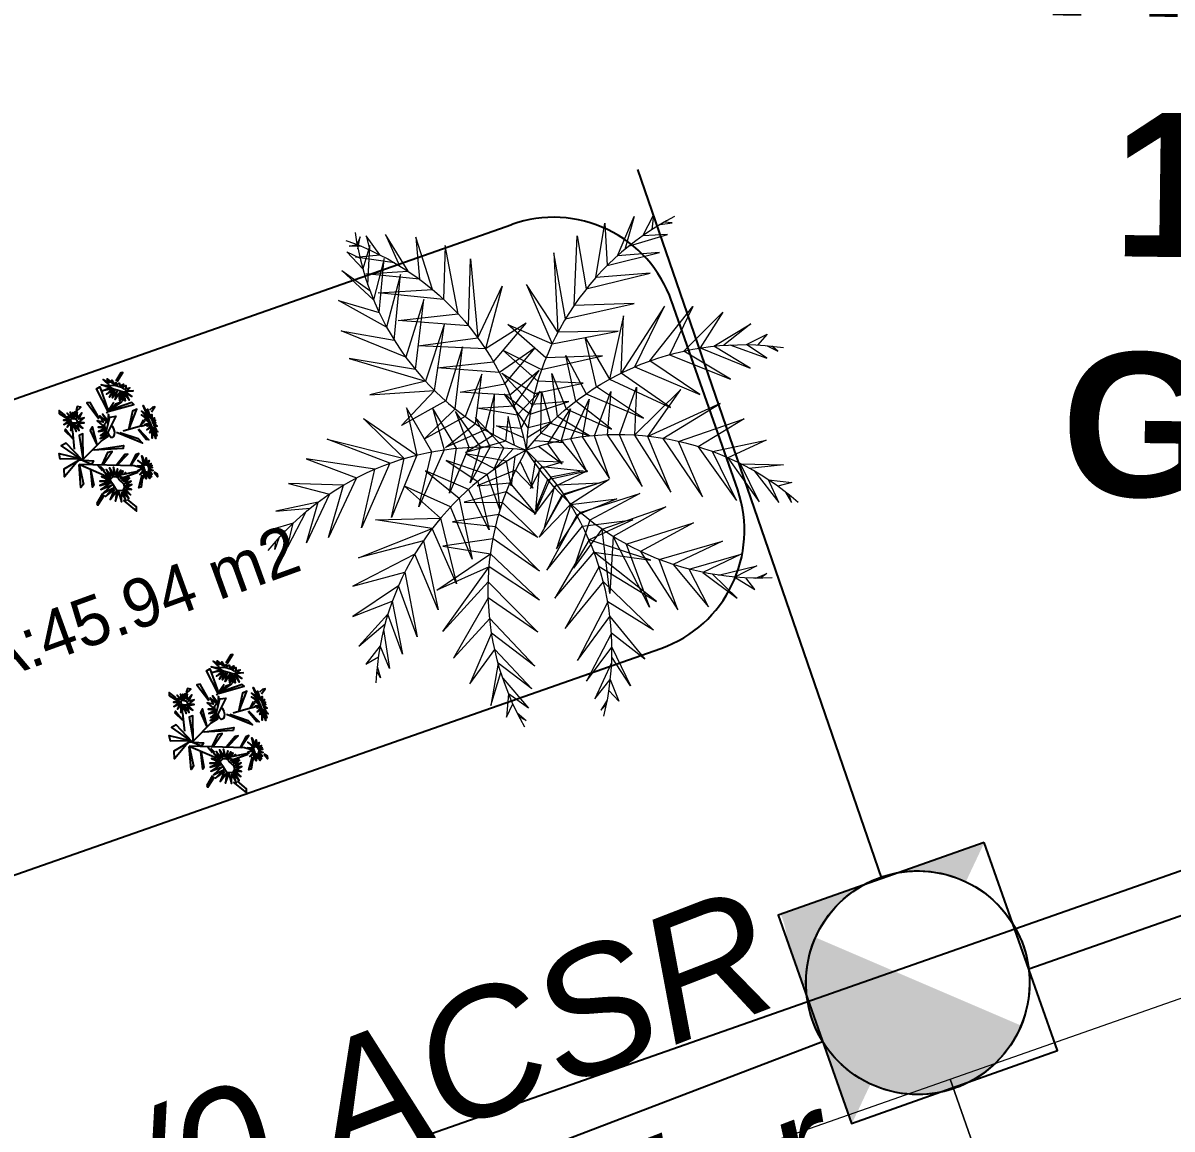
# Model space of a CAD drawing. Extents: x 604418 to 606014, y 1310869 to 1312555.
# Drawn here: x 605718.47 to 605727.66, y 1311089.53 to 1311098.38 of the extents above; entities that cross this region are included whole.
import ezdxf

# ---------------------------------------------------------------- set-up
doc = ezdxf.new("R2010")
doc.units = 0
doc.header["$MEASUREMENT"] = 0
for name, pattern in [('ACAD_ISO02W100', [15, 12, -3]), ('ACAD_ISO04W100', [30, 24, -3, 0, -3]), ('ACAD_ISO06W100', [36, 24, -3, 0, -3, 0, -3, 0, -3]), ('ACAD_ISO14W100', [24, 12, -3, 0, -3, 0, -3, 0, -3]), ('HIDDEN', [0.375, 0.25, -0.125])]:
    doc.linetypes.add(name, pattern=pattern)
doc.layers.get('0').update_dxf_attribs({"color": 10})
for name, color, linetype, lineweight in [('1-Cartografia', 7, 'Continuous', 13), ('LMT a INSTALAR', 6, 'ACAD_ISO06W100', 9), ('RED MT EXISTENTE', 7, 'ACAD_ISO04W100', 25)]:
    doc.layers.add(name, color=color, linetype=linetype, lineweight=lineweight)
for name, color, linetype in [('APOYO EXISTENTE CONCRETO', 7, 'Continuous'), ('DETALLES', 7, 'Continuous'), ('FLORES', 7, 'Continuous'), ('HPC A INSTALAR', 1, 'Continuous'), ('MT A INSTALAR', 3, 'Continuous'), ('MUEBLES', 2, 'Continuous'), ('PALME-1', 82, 'Continuous')]:
    doc.layers.add(name, color=color, linetype=linetype)

# ---------------------------------------------------------------- blocks, each defined once
blk = doc.blocks.new('A$C48C97B70')
at = {"layer": 'PALME-1', "lineweight": 5}
for p, q in [((2.072342711151578, 6.539757133461535), (2.170993821462616, 6.532959528965876)), ((2.215910241822712, 6.496664697071537), (2.072342711151578, 6.539757133461535)), ((2.315381746622734, 6.599569622194394), (2.308759636594914, 6.417534291977063)), ((2.409648848813958, 6.324762820033357), (2.315381746622734, 6.599569622194394)), ((2.552023350144736, 6.547294185031205), (2.605243965052068, 6.121538928011432)), ((2.686585457413457, 6.0263228318654), (2.552023350144736, 6.547294185031205)), ((2.109145975671709, 6.384245945140719), (2.409648848813958, 6.324762820033357)), ((2.556235553929582, 6.175663349684328), (2.109145975671709, 6.384245945140719)), ((2.902934323064983, 6.406875107437372), (2.79309800628107, 5.890090512111783)), ((2.91185081389267, 5.719506327062845), (2.902934323064983, 6.406875107437372)), ((3.221362474723719, 6.19808159628883), (3.009236497804523, 5.560948513448238)), ((3.129033586243168, 5.334387176670134), (3.221362474723719, 6.19808159628883)), ((2.17080201394856, 6.14843697915785), (2.686585457413457, 6.0263228318654)), ((2.79309800628107, 5.890090512111783), (2.17080201394856, 6.14843697915785)), ((3.210483656963333, 5.151997671928257), (3.476696790079586, 5.948182277148589)), ((3.476696790079586, 5.948182277148589), (3.277439789846539, 4.975987701676786)), ((2.250659788493067, 5.877088903915137), (2.91185081389267, 5.719506327062845)), ((3.009236497804523, 5.560948513448238), (2.250659788493067, 5.877088903915137)), ((2.388137213652954, 5.472214528825134), (3.129033586243168, 5.334387176670134)), ((3.210483656963333, 5.151997671928257), (2.388137213652954, 5.472214528825134)), ((3.277439789846539, 4.975987701676786), (3.756338857463561, 5.506348918424919)), ((3.756338857463561, 5.506348918424919), (3.328270285041071, 4.818382484139875)), ((2.534703512326814, 5.10012524551712), (3.277439789846539, 4.975987701676786)), ((3.328270285041071, 4.818382484139875), (2.534703512326814, 5.10012524551712)), ((3.909237030078657, 4.976652111392468), (3.328270285041071, 4.818382484139875)), ((3.377104022074491, 4.634997698944062), (3.909237030078657, 4.976652111392468)), ((2.683092593215406, 4.767370728543028), (3.377104022074491, 4.634997698944062)), ((3.409331238712184, 4.483896916965023), (2.683092593215406, 4.767370728543028)), ((3.925437976256944, 4.650008630240336), (3.409331238712184, 4.483896916965023)), ((3.434897479135543, 4.330342781729996), (3.925437976256944, 4.650008630240336)), ((5.099083250737749, 4.709153651027009), (4.7000261915382, 4.003962910035625)), ((4.862730723922141, 4.034791121492162), (5.099083250737749, 4.709153651027009)), ((5.620870345737785, 4.675173788331449), (4.862730723922141, 4.034791121492162)), ((5.049313929746859, 4.060273291775957), (5.620870345737785, 4.675173788331449)), ((4.515644523431547, 3.959039486479014), (4.560836301650852, 4.589793780585751)), ((4.560836301650852, 4.589793780585751), (4.7000261915382, 4.003962910035625)), ((5.248437111848034, 4.076084800297394), (5.962511981604621, 4.570644963532686)), ((5.962511981604621, 4.570644963532686), (5.504699753597379, 4.07937725703232)), ((1.109125668299384, 4.314602350816131), (1.959349472192116, 3.802757524186745)), ((1.771087397122756, 3.798282656818628), (1.109125668299384, 4.314602350816131)), ((1.618893041624688, 4.43102240213193), (2.124885034398176, 3.798161737388)), ((1.959349472192116, 3.802757524186745), (1.618893041624688, 4.43102240213193)), ((2.169265136006288, 4.398663227912039), (2.124885034398176, 3.798161737388)), ((2.314061223645695, 3.783092461759225), (2.169265136006288, 4.398663227912039)), ((2.482636831817217, 4.305086443666369), (2.467264722916298, 3.763124301563948)), ((2.620561620569788, 3.736058336682618), (2.482636831817217, 4.305086443666369)), ((2.871413715649396, 4.391883058706298), (3.434897479135543, 4.330342781729996)), ((3.453508515260182, 4.175500756362453), (2.871413715649396, 4.391883058706298)), ((3.893151809461415, 4.363695227541029), (3.453508515260182, 4.175500756362453)), ((3.464408285100944, 4.032410856336355), (3.893151809461415, 4.363695227541029)), ((4.220504558179528, 3.86392322415486), (4.266304270480759, 4.447634300217032)), ((4.266304270480759, 4.447634300217032), (4.36755700269714, 3.914992629084736)), ((5.690529267420061, 4.069788537686691), (6.298271546256728, 4.391043368726969)), ((6.298271546256728, 4.391043368726969), (5.897146972594783, 4.047198329819366)), ((2.741825681529008, 4.179233747301623), (2.772755018319003, 3.702005540952086)), ((2.911298305843957, 3.66459856252186), (2.741825681529008, 4.179233747301623)), ((3.944807559717447, 3.747194973519072), (4.030393492197618, 4.282214030390605)), ((4.030393492197618, 4.282214030390605), (4.075651273597032, 3.806130931247026)), ((0.7884219525149092, 4.157139943214133), (1.318447572761215, 3.744818661361933)), ((1.571980429929681, 3.782268248032779), (0.7884219525149092, 4.157139943214133)), ((2.956376706599258, 4.033704668981954), (3.027247471502051, 3.628440989181399)), ((3.189562233164907, 3.570096318144351), (2.956376706599258, 4.033704668981954)), ((3.012199615594, 4.137813482200727), (3.464408285100944, 4.032410856336355)), ((3.468956709606573, 3.911039973609149), (3.012199615594, 4.137813482200727)), ((3.468037246959284, 3.738560013240203), (3.827438695821911, 4.112911172676831)), ((3.827438695821911, 4.112911172676831), (3.468956709606573, 3.911039973609149)), ((3.685084666009061, 3.609697680687532), (3.841679007280618, 4.104456616099924)), ((3.841679007280618, 4.104456616099924), (3.836072750855237, 3.693081015022472)), ((5.327307574334554, 3.442139740334824), (4.862730723922141, 4.034791121492162)), ((5.049313929746859, 4.060273291775957), (5.724152020178735, 3.491602858528495)), ((5.724152020178735, 3.491602858528495), (5.248437111848034, 4.076084800297394)), ((5.504699753597379, 4.07937725703232), (6.14542867639102, 3.564741639653221)), ((6.14542867639102, 3.564741639653221), (5.690529267420061, 4.069788537686691)), ((5.897146972594783, 4.047198329819366), (6.421890453668311, 3.624540694523603)), ((6.067745437845588, 4.018908204976469), (6.589553371304646, 4.150188793195412)), ((6.421890453668311, 3.624540694523603), (6.067745437845588, 4.018908204976469)), ((6.589553371304646, 4.150188793195412), (6.190282995230518, 3.993080107029527)), ((0.485448888852261, 3.926491856342182), (0.9360923547064885, 3.65071875997819)), ((1.136499665444717, 3.705837757093832), (0.485448888852261, 3.926491856342182)), ((4.36755700269714, 3.914992629084736), (4.964124301914126, 3.413108746986836)), ((4.964124301914126, 3.413108746986836), (4.515644523431547, 3.959039486479014)), ((4.7000261915382, 4.003962910035625), (5.327307574334554, 3.442139740334824)), ((6.261264526168816, 3.97596579301171), (6.658436554134823, 3.683305291924626)), ((6.462345477775671, 3.91865292401053), (6.748742411262356, 3.9674572434742)), ((6.658436554134823, 3.683305291924626), (6.462345477775671, 3.91865292401053)), ((6.748742411262356, 3.9674572434742), (6.592095402884297, 3.8744925793726)), ((1.318447572761215, 3.744818661361933), (0.7675869886297733, 3.134953112574294)), ((1.771087397122756, 3.798282656818628), (1.195132528082468, 3.129650846822187)), ((1.195132528082468, 3.129650846822187), (1.571980429929681, 3.782268248032779)), ((1.594795744982548, 3.143843350932002), (1.959349472192116, 3.802757524186745)), ((2.124885034398176, 3.798161737388), (1.594795744982548, 3.143843350932002)), ((1.957979965256527, 3.172862487379462), (2.314061223645695, 3.783092461759225)), ((2.467264722916298, 3.763124301563948), (1.957979965256527, 3.172862487379462)), ((2.374761829501949, 3.225290659116581), (2.620561620569788, 3.736058336682618)), ((3.181041071307845, 3.857268982101232), (3.468037246959284, 3.738560013240203)), ((3.462164395605214, 3.616779003990814), (3.181041071307845, 3.857268982101232)), ((4.253843837417662, 3.400641982909292), (3.944807559717447, 3.747194973519072)), ((4.075651273597032, 3.806130931247026), (4.544305811985396, 3.398677153047174)), ((4.544305811985396, 3.398677153047174), (4.220504558179528, 3.86392322415486)), ((6.706020068493672, 3.830860005225986), (6.81258699845057, 3.725446137133986)), ((6.81258699845057, 3.725446137133986), (6.759389090584591, 3.808802190702409)), ((0.2361173620447516, 3.642432324122638), (0.655272247036919, 3.550730878021568)), ((0.7721523740328848, 3.5956928555388), (0.2361173620447516, 3.642432324122638)), ((0.9360923547064885, 3.65071875997819), (0.4851368642412126, 3.150084818713367)), ((0.4851368642412126, 3.150084818713367), (0.7721523740328848, 3.5956928555388)), ((0.7675869886297733, 3.134953112574294), (1.136499665444717, 3.705837757093832)), ((2.772755018319003, 3.702005540952086), (2.374761829501949, 3.225290659116581)), ((2.661224959301762, 3.273362423060462), (2.911298305843957, 3.66459856252186)), ((3.027247471502051, 3.628440989181399), (2.661224959301762, 3.273362423060462)), ((3.926706466940232, 3.414563037222251), (3.685084666009061, 3.609697680687532)), ((3.836072750855237, 3.693081015022472), (4.253843837417662, 3.400641982909292)), ((0.5879098090808839, 3.522560335695744), (0.2422600681893528, 3.170534702949226)), ((2.981999052804895, 3.33906352892518), (3.189562233164907, 3.570096318144351)), ((3.302425265079364, 3.523976467782632), (2.981999052804895, 3.33906352892518)), ((3.580979051650502, 3.546238041482866), (3.926706466940232, 3.414563037222251)), ((0.1718455277150497, 3.308659199858084), (0.08337332028895617, 3.187658116221428)), ((0.1079707489116117, 3.43673736625351), (0.2773943352513015, 3.369831745279953)), ((0.3984837138559669, 3.434038767358288), (0.1079707489116117, 3.43673736625351)), ((0.2422600681893528, 3.170534702949226), (0.3984837138559669, 3.434038767358288)), ((3.332632150151767, 3.34651159401983), (3.38708580750972, 2.98058735113591)), ((3.494100376148708, 3.304271258879453), (3.844624524586834, 3.185955692315474)), ((0.08337332028895617, 3.187658116221428), (0.1226571858860552, 3.278405164601281)), ((3.248319437960163, 3.258440762292594), (2.731487293960527, 3.21161420433782)), ((2.731487293960527, 3.21161420433782), (3.134490717668086, 3.128852164372802)), ((3.38708580750972, 2.98058735113591), (3.248319437960163, 3.258440762292594)), ((3.534062391845509, 3.189083838136867), (3.340175927500241, 2.707714716438204)), ((3.844624524586834, 3.185955692315474), (3.534062391845509, 3.189083838136867)), ((2.517388925771229, 3.06542000407353), (2.972683737869374, 2.91909837257117)), ((3.058313231333159, 3.034255284117535), (2.517388925771229, 3.06542000407353)), ((3.330513679073192, 2.658078050706536), (3.058313231333159, 3.034255284117535)), ((3.134490717668086, 3.128852164372802), (3.330513679073192, 2.658078050706536)), ((3.340175927500241, 2.707714716438204), (3.59752581466455, 3.028701244154945)), ((3.59752581466455, 3.028701244154945), (4.105901260743849, 2.988605438731611)), ((2.305217212880962, 2.870481743244454), (2.803743595723063, 2.657336931442842)), ((2.885166313848458, 2.790012650424615), (2.305217212880962, 2.870481743244454)), ((2.972683737869374, 2.91909837257117), (3.270130277378485, 2.373955077026039)), ((3.647004531347193, 2.917780390474945), (3.372718029655516, 2.450514665339142)), ((4.105901260743849, 2.988605438731611), (3.647004531347193, 2.917780390474945)), ((3.270130277378485, 2.373955077026039), (2.885166313848458, 2.790012650424615)), ((3.372718029655516, 2.450514665339142), (3.710475369938649, 2.789075389970094)), ((3.710475369938649, 2.789075389970094), (4.331273649935611, 2.805358869954944)), ((4.331273649935611, 2.805358869954944), (3.785483577288687, 2.652341371169314)), ((2.103190960828215, 2.613297319738194), (2.645531261456199, 2.351689536590129)), ((2.728957957704552, 2.52214392949827), (2.103190960828215, 2.613297319738194)), ((2.803743595723063, 2.657336931442842), (3.165985810337588, 1.967003280296922)), ((3.785483577288687, 2.652341371169314), (3.449524783995003, 2.172812515171245)), ((3.165985810337588, 1.967003280296922), (2.728957957704552, 2.52214392949827)), ((3.449524783995003, 2.172812515171245), (3.866465097409673, 2.519395898329094)), ((3.866465097409673, 2.519395898329094), (4.646028709830716, 2.527177116833627)), ((4.646028709830716, 2.527177116833627), (3.952712326892652, 2.391210660105571)), ((1.871158147696406, 2.113180001964793), (2.645531261456199, 2.351689536590129)), ((2.645531261456199, 2.351689536590129), (3.059729687054642, 1.618500017561018)), ((3.952712326892652, 2.391210660105571), (3.58636029146146, 1.875769624253735)), ((1.792426663800143, 1.596248906804249), (2.580521340714768, 2.199384402483702)), ((2.580521340714768, 2.199384402483702), (1.871158147696406, 2.113180001964793)), ((3.059729687054642, 1.618500017561018), (2.580521340714768, 2.199384402483702)), ((3.58636029146146, 1.875769624253735), (4.066406800411642, 2.239262379473075)), ((3.925750808091834, 1.441292198840529), (4.066406800411642, 2.239262379473075)), ((4.066406800411642, 2.239262379473075), (4.907796958577819, 2.273755981819704)), ((4.907796958577819, 2.273755981819704), (4.17234099295456, 2.111978875938803)), ((2.515611188136972, 2.022609669947997), (1.792426663800143, 1.596248906804249)), ((2.515611188136972, 2.022609669947997), (2.926296855206601, 1.241501617012545)), ((4.17234099295456, 2.111978875938803), (3.925750808091834, 1.441292198840529)), ((4.349980074330233, 1.135602922644466), (4.17234099295456, 2.111978875938803)), ((4.3001007566927, 1.973631209228188), (5.182541553280316, 1.983157423557714)), ((4.3001007566927, 1.973631209228188), (4.349980074330233, 1.135602922644466)), ((5.182541553280316, 1.983157423557714), (4.443687955150381, 1.834768826840445)), ((2.457456857548095, 1.831512524746358), (1.821242342237383, 1.240138054126874)), ((2.926296855206601, 1.241501617012545), (2.457456857548095, 1.831512524746358)), ((4.443687955150381, 1.834768826840445), (4.680083942599595, 0.9989401279017329)), ((1.821242342237383, 1.240138054126874), (2.399274100433104, 1.581920561147854)), ((2.399274100433104, 1.581920561147854), (2.764498831005767, 0.8457179625984281)), ((4.680083942599595, 0.9989401279017329), (4.639327736455016, 1.669219866394997)), ((4.639327736455016, 1.669219866394997), (5.461078145774081, 1.658749242546037)), ((5.461078145774081, 1.658749242546037), (4.788814511382952, 1.558412575628608)), ((4.788814511382952, 1.558412575628608), (5.053402894292958, 0.9239456083159894)), ((5.053402894292958, 0.9239456083159894), (4.962611843948252, 1.44441397394985)), ((4.962611843948252, 1.44441397394985), (5.636359921656549, 1.436750726075843)), ((5.636359921656549, 1.436750726075843), (5.112242182018235, 1.357725282199681)), ((2.368780232500285, 1.398359464714304), (1.924645158462226, 0.8736696706619114)), ((2.764498831005767, 0.8457179625984281), (2.368780232500285, 1.398359464714304)), ((5.112242182018235, 1.357725282199681), (5.431365475989878, 0.9245065893046558)), ((5.431365475989878, 0.9245065893046558), (5.223222281550989, 1.29970837989822)), ((1.924645158462226, 0.8736696706619114), (2.346526292036287, 1.191705271136016)), ((2.346526292036287, 1.191705271136016), (2.646792052546516, 0.5885173473507166)), ((5.28887854795903, 1.267762609757483), (5.781500488519669, 1.24094073777087)), ((5.781500488519669, 1.24094073777087), (5.480490738409571, 1.18407818954438)), ((5.480490738409571, 1.18407818954438), (5.670432295068167, 0.9642435463611037)), ((2.337565534398891, 1.019009375944734), (2.097415535245091, 0.5375053882598877)), ((2.646792052546516, 0.5885173473507166), (2.337565534398891, 1.019009375944734)), ((5.670432295068167, 0.9642435463611037), (5.60869708226528, 1.135618800064549)), ((5.724356828373857, 1.09681861451827), (5.873638325021602, 1.110369574278593)), ((5.873638325021602, 1.110369574278593), (5.779567710822448, 1.079890589462593)), ((2.097415535245091, 0.5375053882598877), (2.336508853361011, 0.8937838720157743)), ((2.337999686365947, 0.8207834959030151), (2.538657347671688, 0.3700814959593117)), ((2.350847847177647, 0.6120893694460392), (2.241748867090791, 0.3428265270777047)), ((2.538657347671688, 0.3700814959593117), (2.350847847177647, 0.6120893694460392)), ((2.241748867090791, 0.3428265270777047), (2.366149720503017, 0.4758871961385012)), ((2.384330539614893, 0.3552551558241248), (2.464432897162624, 0.2285578553564847)), ((2.464432897162624, 0.2285578553564847), (2.39442759915255, 0.2983970080967993))]:
    blk.add_line(p, q, dxfattribs=at)
for points in [[(2.170005674357526, 6.47765037836507), (2.241052294964902, 6.609638906549662), (2.17610205791425, 6.535075405379757)], [(2.154564774478786, 6.219103512354195), (2.02690392837394, 6.480078173102811), (2.160304883727804, 6.356042295461521)], [(2.156341567868367, 6.010021812748164), (2.324991472880356, 6.4736520529259), (2.154564774478786, 6.219103512354195)], [(2.16976996010635, 5.812250819057226), (1.896537362015806, 6.275782974204049), (2.159959133598022, 5.937095887260512)], [(2.190785011625849, 5.6406042764429), (2.448136188904755, 6.263312531169504), (2.16976996010635, 5.812250819057226)], [(2.227435329928994, 5.436012126971036), (1.747697115293704, 5.928360163699836), (2.190785011625849, 5.6406042764429)], [(2.27069055789616, 5.255032744025812), (2.583540279185399, 6.014972493285313), (2.227435329928994, 5.436012126971036)], [(4.906676866929047, 5.267496261978522), (5.211013276129961, 5.883884690934792), (5.087361252051778, 5.370230613742024)], [(4.544700947008096, 5.013609378831461), (4.833686141879298, 5.832743209321052), (4.750456606037915, 5.166403324808925)], [(5.242193514248356, 5.447244495619088), (5.588177711004391, 5.859328282764181), (5.35663316375576, 5.498098306823522)], [(5.620723859756254, 5.597161437151954), (5.824239349691197, 5.804493322502822), (5.751748201088049, 5.637383337365463)], [(2.417559240013361, 4.823557599913329), (2.77261847560294, 5.631471857661381), (2.346184281865135, 5.010120352962986)], [(4.392587163136341, 4.884143389295787), (4.495571633568034, 5.717314173467457), (4.256301564048044, 4.754186208359897)], [(5.424185181967914, 5.525811162078753), (5.917516169720329, 5.521302725654095), (5.620723859756254, 5.597161437151954)], [(5.86963800038211, 5.668762093177065), (6.017757985042408, 5.645760704297572), (5.925812243833207, 5.682150669861585)], [(2.346184281865135, 5.010120352962986), (1.670173717662692, 5.555558150867), (2.27069055789616, 5.255032744025812)], [(4.256301564048044, 4.754186208359897), (4.052790259360336, 5.43917561462149), (4.142499957582913, 4.633885177783668)], [(5.087361252051778, 5.370230613742024), (5.760236592148431, 5.335102644283324), (5.242193514248356, 5.447244495619088)], [(2.417559240013361, 4.823557599913329), (1.666330594918691, 5.198304021731019), (2.494671947904862, 4.651754620950669)], [(2.570173078100197, 4.504368314985186), (2.932087307330221, 5.264726978261024), (2.494671947904862, 4.651754620950669)], [(4.750456606037915, 5.166403324808925), (5.571213925839402, 5.12468051398173), (4.906676866929047, 5.267496261978522)], [(4.019387778360397, 4.489461824530736), (3.686499810777605, 5.027122383005917), (4.142499957582913, 4.633885177783668)], [(2.749371340847574, 4.210532552096993), (3.062453357386403, 4.924507077550516), (2.665315036778338, 4.340165023226291)], [(4.392587163136341, 4.884143389295787), (5.272642843658105, 4.818610895890743), (4.544700947008096, 5.013609378831461)], [(3.835917418007739, 4.23947516665794), (3.53108133841306, 4.739366353023797), (3.925176166580059, 4.367010969901457)], [(4.142499957582913, 4.633885177783668), (4.980002656928264, 4.546041940804571), (4.256301564048044, 4.754186208359897)], [(2.494671947904862, 4.651754620950669), (1.781017156899907, 4.688143855426461), (2.570173078100197, 4.504368314985186)], [(2.665315036778338, 4.340165023226291), (2.047454026411287, 4.20547631662339), (2.570173078100197, 4.504368314985186)], [(2.936202305485494, 3.961225484032184), (3.194800092256628, 4.525834057247266), (2.839872449287213, 4.08387531992048)], [(3.680865227244794, 3.983363593928516), (3.436798440176062, 4.467100864741951), (3.752379397163168, 4.107779220212251)], [(3.925176166580059, 4.367010969901457), (4.702673003892414, 4.309751543914899), (4.019387778360397, 4.489461824530736)], [(2.839872449287213, 4.08387531992048), (2.266970048076473, 3.963048696983606), (2.749371340847574, 4.210532552096993)], [(3.112280795350671, 3.763299948070198), (3.274903748184443, 4.246629072353244), (3.029674842953682, 3.85233834409155)], [(3.550926095223986, 3.719778106082231), (3.387992553412914, 4.212485782103613), (3.624444051180035, 3.875807887408882)], [(3.752379397163168, 4.107779220212251), (4.37089140561875, 4.052114577265456), (3.835917418007739, 4.23947516665794)], [(3.029674842953682, 3.85233834409155), (2.492253964184783, 3.783424315974116), (2.936202305485494, 3.961225484032184)], [(3.325157613842748, 3.560028912266716), (3.353889728430659, 3.928865215508267), (3.234892703243531, 3.641988356830552)], [(3.624444051180035, 3.875807887408882), (4.134339513606392, 3.883546425960958), (3.680865227244794, 3.983363593928516)], [(3.234892703243531, 3.641988356830552), (2.716051258263178, 3.652559398440644), (3.112280795350671, 3.763299948070198)], [(3.729752234066837, 3.45785673125647), (4.128319124458358, 3.790200868388638), (3.901874270406552, 3.446712814969942)], [(4.022629983141087, 3.433688336517662), (4.383084442815743, 3.838216366013512), (4.164607411599718, 3.412809299072251)], [(4.317768965265714, 3.383416073629633), (4.670954665984027, 3.85040225693956), (4.46915942186024, 3.347174729220569)], [(4.617636742070317, 3.304460272425786), (4.995665648719296, 3.811399539699778), (4.797157781897113, 3.242922397796065)], [(2.891659343149513, 3.310966674471274), (2.452825346612372, 3.628763884538785), (2.757464850437827, 3.260120212566108)], [(3.172536430647597, 3.397393225692213), (2.711960111628287, 3.636511703487486), (3.006810810766183, 3.349589448189363)], [(3.503731538774446, 3.60736023215577), (3.861060279305093, 3.703182586701587), (3.550926095223986, 3.719778106082231)], [(4.95082273078151, 3.181195360608399), (5.513373970985413, 3.621835168683901), (4.797157781897113, 3.242922397796065)], [(2.338219963363372, 3.057120678247884), (1.860253911931068, 3.471175903920084), (2.176076778094284, 2.958508807700127)], [(2.614172788336873, 3.198558794800192), (2.16904144117143, 3.578919567866251), (2.474079485167749, 3.130688536679372)], [(3.607858661212958, 3.460514123085886), (3.828101624385454, 3.163262059213594), (3.729752234066837, 3.45785673125647)], [(3.901874270406552, 3.446712814969942), (4.096152673359029, 2.975216081598774), (4.022629983141087, 3.433688336517662)], [(3.006810810766183, 3.349589448189363), (2.91818766517099, 2.84739505732432), (2.891659343149513, 3.310966674471274)], [(3.291022957651876, 3.426134270383045), (3.13966504635755, 3.088559782132506), (3.172536430647597, 3.397393225692213)], [(3.523551811114885, 3.316470418125391), (3.359355548280291, 2.984950676327571), (3.576744205201976, 3.206763199530542)], [(4.164607411599718, 3.412809299072251), (4.33975546748843, 2.817008313024417), (4.317768965265714, 3.383416073629633)], [(4.46915942186024, 3.347174729220569), (4.701155101531185, 2.602891196729615), (4.617636742070317, 3.304460272425786)], [(5.12171975185629, 3.102095157606527), (5.934571020072326, 3.311981251928955), (4.95082273078151, 3.181195360608399)], [(2.039228462497704, 2.865258167032152), (1.395255670533516, 3.174978010123596), (2.176076778094284, 2.958508807700127)], [(2.757464850437827, 3.260120212566108), (2.714189377729781, 2.640618080738932), (2.614172788336873, 3.198558794800192)], [(3.576744205201976, 3.206763199530542), (4.054222009028308, 3.0034822630696), (3.645276408176869, 3.048480163095519)], [(4.797157781897113, 3.242922397796065), (5.022718547144905, 2.431596601847559), (4.95082273078151, 3.181195360608399)], [(2.474079485167749, 3.130688536679372), (2.407128198770806, 2.353966257767752), (2.338219963363372, 3.057120678247884)], [(3.645276408176869, 3.048480163095519), (3.314152698847465, 2.660652421880513), (3.688722559949383, 2.935060539282858)], [(5.12171975185629, 3.102095157606527), (5.383647932903841, 2.259369736304507), (5.297967160586268, 3.008090391987935)], [(5.297967160586268, 3.008090391987935), (6.16600365715567, 3.039797091390938), (5.515596752869897, 2.872743644053116)], [(2.176076778094284, 2.958508807700127), (2.129790831706487, 2.117684915196151), (2.039228462497704, 2.865258167032152)], [(3.688722559949383, 2.935060539282858), (4.213079168112017, 2.798603621777147), (3.734850078239106, 2.799171700142324)], [(5.515596752869897, 2.872743644053116), (5.777917718980461, 2.093916910467669), (5.666956469649449, 2.764508768683299)], [(1.889275597059168, 2.751342532224953), (1.050323868636042, 2.78199142543599), (2.039228462497704, 2.865258167032152)], [(1.889275597059168, 2.751342532224953), (1.81420372670982, 1.872049222700298), (1.737293819780461, 2.621721604838967)], [(3.734850078239106, 2.799171700142324), (3.284365245490335, 2.371715185698122), (3.778496818151325, 2.649447336327285)], [(5.666956469649449, 2.764508768683299), (6.352019103593193, 2.707547979895025), (5.828818963374943, 2.634118099231273)], [(1.737293819780461, 2.621721604838967), (0.8826597919687629, 2.46650126716122), (1.553760649636388, 2.442844671662897)], [(3.778496818151325, 2.649447336327285), (4.355133664794266, 2.54792797146365), (3.815240881405771, 2.498178108828142)], [(5.828818963374943, 2.634118099231273), (6.043017279356718, 1.995279872557148), (5.957269614445977, 2.518339873291552)], [(1.553760649636388, 2.442844671662897), (1.464599218335934, 1.625878570368513), (1.429139588726684, 2.304663113784045)], [(3.815240881405771, 2.498178108828142), (3.258504012366757, 1.952445544535294), (3.844895531772636, 2.34655145695433)], [(5.957269614445977, 2.518339873291552), (6.467556042363867, 2.347676831297576), (6.046564603922889, 2.430539256427437)], [(1.429139588726684, 2.304663113784045), (0.772239432670176, 2.102085896534845), (1.299012497416697, 2.14258864405565)], [(3.844895531772636, 2.34655145695433), (4.468417391995899, 2.241129613714293), (3.871945058228448, 2.158713663928211)], [(6.097129486734048, 2.377866017399356), (6.27393753407523, 1.91728518391028), (6.235613497206941, 2.221211963798851)], [(3.871945058228448, 2.158713663928211), (3.252601711661555, 1.588151637697592), (3.887041300884448, 1.993803849676624)], [(3.887041300884448, 1.993803849676624), (4.535653990111314, 1.693922344129533), (3.871945058228448, 2.158713663928211)], [(6.235613497206941, 2.221211963798851), (6.503155707614496, 2.107959010638297), (6.321102918940596, 2.114082425134256)], [(1.299012497416697, 2.14258864405565), (1.226826903643087, 1.4726748901885), (1.198385304887779, 2.001953173428774)], [(6.39354687242303, 2.015926910797134), (6.426494472543709, 1.869697470217943), (6.426611954928376, 1.968582429690287)], [(1.198385304887779, 2.001953173428774), (0.7365819825790823, 1.725808639312163), (1.13000139023643, 1.897042812313884)], [(3.894528078730218, 1.805637481156737), (4.451833559432998, 1.177791992900893), (3.887041300884448, 1.993803849676624)], [(1.091911516035907, 1.834749642992392), (1.018010706524365, 1.346964383963495), (0.9902521298499778, 1.652037620078772)], [(3.894528078730218, 1.805637481156737), (3.26381215674337, 1.188393660355359), (3.891187129309401, 1.605915467021987)], [(0.9902521298499778, 1.652037620078772), (0.7532290507806465, 1.484034271677956), (0.9297311570262536, 1.529064489062876)], [(3.891187129309401, 1.605915467021987), (4.315050064469688, 0.847738120239228), (3.869909705827013, 1.350516458507627)], [(0.8800271427026019, 1.417654696386307), (0.8792118047131225, 1.267761636758223), (0.8578867753967643, 1.364319868851453)], [(3.869909705827013, 1.350516458507627), (3.296248267986812, 0.7620473224669695), (3.842559180222452, 1.166460759472102)], [(3.842559180222452, 1.166460759472102), (4.104102835524827, 0.5307326246984303), (3.800275092246011, 0.9629583028145134)], [(3.800275092246011, 0.9629583028145134), (3.329281992162578, 0.4811277338303626), (3.755768627277575, 0.7958555142395198)], [(3.755768627277575, 0.7958555142395198), (3.836446257424541, 0.2638693936169147), (3.718317991355434, 0.6763565882574767)], [(3.694481070735492, 0.6073415265418589), (3.365110683604144, 0.2400392841082066), (3.618164612678811, 0.4126774261239916)], [(3.618164612678811, 0.4126774261239916), (3.639302216819488, 0.1229218966327608), (3.561775000300258, 0.2877558881882578)], [(3.507427083794028, 0.1785362230148166), (3.392287149792537, 0.08256023982539773), (3.480357015854679, 0.1275263123679906)]]:
    blk.add_lwpolyline(points, dxfattribs=at)
for centre, start, end in [((5.588793920818716, 6.143739468883723), 171.0104521834421, 231.4464456841633), ((6.694100860622711, 2.33411510149017), 100.476191748202, 160.9121852559867), ((4.041404828545637, 0.07403990789316595), 99.94926296678528, 160.385256475702), ((0.4597341808257625, 1.76320576085709), 329.1163057678704, 29.55229927301689), ((3.593947651563212, 0.02548631397075951), 32.00061704183793, 92.43661055352145)]:
    blk.add_arc(centre, 3.435055977674358, start, end, dxfattribs=at)
at = {"layer": 'PALME-1', "lineweight": 5, "extrusion": (0, 0, -1)}
for centre, major_axis, ratio, start_param, end_param in [((0.03457255742978305, 3.843105676351115), (2.428951375544984, 2.428951375544984), 0.9999999999944229, -0.1568972076351143, 0.8979098656253504), ((5.771400176803581, 0.9274167057592422), (2.428951375662981, 2.428951375662981), 0.9999999999566004, 3.700108783691731, 4.754915857151383), ((6.758870571036823, 4.372393509605899), (-2.428951375770286, 2.428951375770285), 0.9999999999474494, 4.17336683088863, 5.228173904150966)]:
    blk.add_ellipse(centre, major_axis=major_axis, ratio=ratio, start_param=start_param, end_param=end_param, dxfattribs=at)
at = {"layer": 'PALME-1', "lineweight": 5, "extrusion": (0, 0, -0.9999999999999998)}
blk.add_ellipse((5.420667597092688, 0.6453492771834135), major_axis=(-2.428951375443933, 2.428951375443933), ratio=0.9999999999891818, start_param=0.1736473969369881, end_param=1.228454470390285, dxfattribs=at)
at = {"layer": 'PALME-1', "lineweight": 5, "extrusion": (0, 0, -0.9999999999999999)}
blk.add_ellipse((1.946813749149442, 0.3677244198042899), major_axis=(-2.428951375577941, 2.42895137557794), ratio=0.9999999999802652, start_param=0.182844039079733, end_param=1.237651112525595, dxfattribs=at)
blk = doc.blocks.new('FLORES-1')
at = {"color": 86, "linetype": 'Continuous'}
for p, q in [((0.0501686510939976, 0.3847807256424289), (0.04508065109411064, 0.4218007256421856)), ((0.05409465109386247, 0.3853227256421974), (0.06776265109391488, 0.4185497256420945)), ((0.05002365109402263, 0.3824327256424453), (0.06063865109371136, 0.2805837256427708)), ((-0.1879943489059883, 0.2719157256423728), (-0.1829053489062176, 0.1807207256424022)), ((-0.158624348906244, 0.1554397256422249), (-0.1820333489061454, 0.2829307256424158)), ((0.2295916510940401, 0.2941277256422268), (0.188007651093983, 0.2312837256421858)), ((-0.1829053489062176, 0.1807207256424022), (-0.158624348906244, 0.1554397256422249)), ((0.05569465109391558, 0.1455067256419511), (-0.00231934890626917, 0.009526725641933353)), ((-0.1405943489060633, 0.0985547256422592), (-0.02747334890619868, -0.01322627435735058)), ((-0.07356434890590435, 0.08789972564221671), (-0.1048263489063288, 0.1009027256422428)), ((-0.06382334890605534, 0.07652372564274401), (-0.1013373489061564, 0.08988772564219971)), ((0.1682336510941127, 0.01693172564222323), (0.07008965109406518, -0.01232327435724301)), ((0.1682336510941127, 0.01693172564222323), (0.1962946510940924, 0.02902972564237416))]:
    blk.add_line(p, q, dxfattribs=at)
at = {"color": 1, "linetype": 'Continuous'}
for p, q in [((0.069362651093968, 0.1774977256426951), (0.068580651093896, 0.1992167256420885)), ((-0.1826053489060655, 0.182983725642714), (-0.1962813489060977, 0.1686207256424836)), ((0.05569465109391558, 0.1455067256419511), (0.06441865109371747, 0.1919177256422131))]:
    blk.add_line(p, q, dxfattribs=at)
for points in [[(0.08427265109384052, 0.4414877256421619), (0.1518746510939195, 0.4397527256423359), (0.08513265109394297, 0.4465597256420892), (0.1237166510938437, 0.4553697256423561), (0.07191265109366896, 0.4528327256420539), (0.0869596510939914, 0.467916725642624), (0.05976865109386154, 0.4564367256425044), (0.06439065109378816, 0.4744567256420282), (0.0511706510939689, 0.4555037256422452), (0.04998765109411352, 0.473656725642229), (0.04450765109385202, 0.4573717256425311), (0.03558765109409023, 0.4700527256426881), (0.03999365109410746, 0.4568377256427425), (0.02301265109389306, 0.4649797256424222), (0.03268465109402996, 0.4567037256419439), (0.01462965109402603, 0.4695187256419899), (0.01699465109385301, 0.4544357256426679), (-0.0006313489059834865, 0.458972725642468), (0.01119065109395478, 0.4506967256419898), (-0.01675434890631777, 0.462177725642448), (-0.001169348906216783, 0.4498967256421906), (-0.03534734890610025, 0.4478947256420156), (-0.004394348906146206, 0.4422877256419611), (-0.04727534890599827, 0.4368157256421341), (0.006030651093794859, 0.440418725642246), (-0.03717434890614868, 0.4185277256428321), (0.01613465109375056, 0.4394857256419868), (-0.004072348906277057, 0.4179947256424725), (0.02204565109394707, 0.4430887256420988), (0.01645665109407446, 0.408650725642417), (0.03268465109402996, 0.4422877256419611), (0.03569465109393377, 0.4178607256425835), (0.04160465109379174, 0.4418877256420615), (0.04988065109381523, 0.4102527256426924), (0.0483756510940907, 0.4410867256428332), (0.0758896510939735, 0.4170597256424458), (0.06471265109411206, 0.4386847256427586), (0.1069506510941096, 0.4117207256421693), (0.07395565109408153, 0.4401517256428065), (0.1266176510936816, 0.4197297256422985), (0.08889365109388336, 0.4420217256419505)], [(0.2705266510940305, 0.3469817256427064), (0.2429046510939656, 0.3072047256427481), (0.2804146510940768, 0.3341677256420894), (0.2579516510938333, 0.2969267256420949), (0.2887976510939438, 0.3242897256422452), (0.2682686510940471, 0.2818427256424343), (0.2942786510940891, 0.3158797256427874), (0.2898716510937334, 0.2731667256420565), (0.3048116510937575, 0.3150797256420788), (0.3169556510940197, 0.2580827256423959), (0.3149126510940619, 0.3042677256425463), (0.3502736510938007, 0.2646237256421387), (0.3266276510937018, 0.3073377256422987), (0.3740256510938593, 0.2869147256423616), (0.3443626510940589, 0.3130777256428132), (0.3690816510940635, 0.308671725642796), (0.3321096510937309, 0.3260247256420712), (0.3524226510937183, 0.3302967256421994), (0.3238336510937074, 0.3359027256428249), (0.3306046510940064, 0.3472477256427169), (0.3156666510937498, 0.3464477256420082), (0.3194276510936902, 0.362332725642716), (0.3036286510939021, 0.3617987256420179), (0.3063166510939368, 0.3840907256425794), (0.2932036510939611, 0.3732777256427084), (0.2935256510938302, 0.3922327256422591), (0.2784786510939625, 0.3859587256419559), (0.2734276510938685, 0.4094517256425547), (0.2648296510939758, 0.386492725642654), (0.2506426510937558, 0.4189277256427317), (0.2619286510936831, 0.3767477256423604), (0.2238826510940157, 0.4011757256420765), (0.2585966510939102, 0.3747467256425239), (0.2101246510939632, 0.3784837256425249), (0.2587036510937537, 0.3667377256423947), (0.2150686510937589, 0.3565917256427724), (0.2677326510940361, 0.3577937256422388), (0.2203346510938786, 0.3415087256425409), (0.2706336510938741, 0.3508527256425964), (0.2261386510937768, 0.3288287256427225), (0.2656896510940783, 0.3408417256422922)], [(-0.1566843489061398, 0.3184167256421802), (-0.1073553489061965, 0.3266927256426584), (-0.1606613489059896, 0.3288287256427225), (-0.1277753489060274, 0.34551372564232), (-0.1627043489059474, 0.3351017256426871), (-0.1476573489060797, 0.3553907256427351), (-0.1674323489062886, 0.3381717256424395), (-0.1687223489059875, 0.3596627256419538), (-0.175708348906312, 0.3388397256421172), (-0.1798993489063037, 0.3601967256426519), (-0.1811903489058864, 0.3377717256425399), (-0.1912913489061907, 0.3587287256422655), (-0.1918293489059693, 0.3359027256428249), (-0.2090263489060931, 0.3539227256423487), (-0.1995673489062142, 0.3356357256424758), (-0.2269743489062535, 0.3423097256426786), (-0.2093483489059622, 0.3277607256422357), (-0.2387963489061917, 0.332698725642274), (-0.2120343489062293, 0.3202857256428047), (-0.2442783489062208, 0.3209537256424824), (-0.2085953489061581, 0.3166807256420157), (-0.2379363489060893, 0.3006627256426668), (-0.201610348906172, 0.3168147256428142), (-0.2278323489061336, 0.2858467256427843), (-0.1944083489059381, 0.3106747256424001), (-0.2020393489063395, 0.2765027256427288), (-0.1823713489059742, 0.3102737256421619), (-0.175708348906312, 0.2753017256426915), (-0.1731283489060047, 0.3098737256422623), (-0.1516343489059295, 0.2823767256422229), (-0.1631333489061149, 0.3202857256428047), (-0.1228313489062316, 0.2957247256426285), (-0.160877348905899, 0.3149457256421897)], [(-0.1606613489059896, 0.1697807256422834), (-0.137977348905963, 0.1872217256422459), (-0.1603683489059335, 0.1557997256422254), (-0.1247463489060578, 0.1725937256423435), (-0.1530993489062098, 0.1491187256423814), (-0.1071533489060243, 0.1539937256420103), (-0.1491733489058902, 0.1402707256419831), (-0.1023543489062035, 0.1312407256427264), (-0.1509173489060345, 0.1283517256424034), (-0.1042443489062066, 0.1101117256420707), (-0.1513533489062979, 0.1155297256427161), (-0.1049713489063038, 0.09403972564263086), (-0.1592043489061439, 0.1104737256427484), (-0.1311433489061642, 0.07164772564277655), (-0.1696743489063124, 0.1079457256427645), (-0.1510643489062318, 0.05395172564197992), (-0.1728723489061963, 0.1052357256421033), (-0.1735993489062935, 0.04510172564272352), (-0.1818863489059481, 0.1072237256420863), (-0.1961363489061227, 0.04022572564275606), (-0.1975893489059786, 0.1101117256420707), (-0.2207083489059301, 0.04636572564226071), (-0.2153303489060931, 0.1099317256420704), (-0.2431013489061229, 0.05088072564279855), (-0.2278323489061336, 0.1093907256426405), (-0.2695633489059333, 0.06803572564234628), (-0.2383023489063021, 0.1189617256422366), (-0.2896293489059758, 0.092956725642523), (-0.2477533489062012, 0.1287127256427425), (-0.3047503489063388, 0.1231147256420968), (-0.256622348905978, 0.1442437256427525), (-0.3105663489062067, 0.1478537256425057), (-0.2569143489061503, 0.1532727256425801), (-0.3041683489062166, 0.1688027256422515), (-0.252552348906022, 0.1610377256419611), (-0.2874473489062552, 0.1859567256423702), (-0.2476083489062262, 0.1704277256421278), (-0.262148348905896, 0.2014877256423802), (-0.2400473489063302, 0.1756647256424344), (-0.2372833489060326, 0.2132267256419595), (-0.2300143489063089, 0.1792757256425261), (-0.2172203489060962, 0.2173787256423907), (-0.2180923489061684, 0.1762067256422029), (-0.1991903489059155, 0.2152117256427459), (-0.2045683489062071, 0.1778317256420792), (-0.1877043489060384, 0.214669725642068), (-0.1949733489062169, 0.1734967256424511)], [(-0.1662803489060138, 0.1963887256424073), (-0.1605133489059085, 0.2061827256420088), (-0.1666983489060954, 0.1996887256427158)], [(-0.1612073489062027, 0.1755487256422725), (-0.1468463489061946, 0.1951677256419657), (-0.1625383489061392, 0.1833487256425883)], [(0.080819651094032, 0.1925107256419665), (0.08190165109380132, 0.1986617256424665), (0.08285765109366139, 0.1952587256427591)], [(0.09891165109382882, 0.1949407256424251), (0.08588365109397955, 0.1538337256424143), (0.08455665109403299, 0.1845287256427923)], [(0.1492346510937637, 0.2314437256426913), (0.1787436510937255, 0.2392617256427343), (0.1468236510938254, 0.223510725642825), (0.1940036510938512, 0.2101627256424194), (0.1441366510936746, 0.2165697256422732), (0.1902426510939108, 0.1926767256426842), (0.1503696510937402, 0.1953457256421984), (0.170467651093702, 0.1667807256425817), (0.1204906510940305, 0.1922757256424461), (0.1350006510940034, 0.1586377256425635), (0.1115726510940362, 0.1996177256423266), (0.1104966510940244, 0.1520977256422498), (0.1010566510937565, 0.1964967256425894)], [(-0.177396348906143, 0.1721587256424186), (-0.1830503489061925, 0.1678987256427149), (-0.1788753489061605, 0.1749937256426506)], [(-0.1686193489061338, 0.1636627256420411), (-0.1715643489063154, 0.1613977256419616), (-0.1687903489062705, 0.1651877256426246)], [(0.07947165109379739, 0.1808397256426701), (0.07051665109401029, 0.145423725642047), (0.06953265109376616, 0.1727547256422781)], [(0.2250846510939368, 0.06875772564211502), (0.2577996510937623, 0.0817607256421411), (0.2365706510938139, 0.06514772564236182), (0.2640516510938937, 0.06857872564245326), (0.2368626510939862, 0.05593672564276631), (0.2657966510939218, 0.05846572564217922), (0.2374416510940023, 0.05033872564212061), (0.2721936510940282, 0.04528272564215285), (0.2428226510939453, 0.03986572564275548), (0.2730656510941003, 0.02650272564272882), (0.2452946510940706, 0.03462772564211036), (0.2572176510940949, 0.005735725642750822), (0.236280651093864, 0.0279467256422663), (0.2445676510939734, -0.007267274357275255), (0.2324996510939741, 0.02469672564251368), (0.2218856510937144, -0.01467127435722659), (0.2242106510940971, 0.02343172564263796), (0.1999306510940073, -0.002392274357646329), (0.2114166510938844, 0.02415472564274523), (0.1755026510938364, 0.008804725642164613), (0.2058906510939664, 0.03426772564210978), (0.1592176510936838, 0.03444772564211007), (0.1971686510939321, 0.0431157256425081), (0.1573276510936807, 0.05214472564233574), (0.1917876510939891, 0.05395172564197992), (0.1625636510941035, 0.07688572564251217), (0.1957126510939702, 0.06261872564203941), (0.188007651093983, 0.09476272564273813), (0.2015286510938381, 0.06803572564234628), (0.2133066510938875, 0.1063197256425497), (0.2175236510940408, 0.07471872564195792), (0.2436946510940174, 0.1037917256425658), (0.2291546510938929, 0.0665917256428088)]]:
    blk.add_lwpolyline(points, dxfattribs=at)
at = {"color": 50, "linetype": 'Continuous'}
for points in [[(0.04289465109394541, 0.4537677256420807), (0.03956465109394003, 0.4549697256424565), (0.02946065109398432, 0.4548357256425675), (0.01957365109382181, 0.453233725642292), (0.006891651093781093, 0.4510977256422279), (-0.003534348906043761, 0.4480277256424756), (-0.008478348906294286, 0.4452247256421629), (-0.003534348906043761, 0.4417547256425109), (0.01538065109406261, 0.4410867256428332), (0.03332865109376826, 0.4416207256426219), (0.05482465109406576, 0.4408197256424842), (0.06890465109398747, 0.4408197256424842), (0.08448765109386613, 0.4432217256425588), (0.08137165109400257, 0.4517647256424766), (0.06718465109378258, 0.4548357256425675), (0.05310465109386087, 0.455102725642007), (0.03945565109387417, 0.4533677256421811)], [(-0.160877348905899, 0.3166807256420157), (-0.1598013489058872, 0.3190837256424288), (-0.160446348905964, 0.3237557256424566), (-0.1624893489059218, 0.3282947256420243), (-0.1685083489063004, 0.334567725641989), (-0.1714093489061383, 0.3359027256428249), (-0.1820483489062212, 0.3365707256425026), (-0.1920453489063334, 0.3351017256426871), (-0.2029003489063257, 0.327092725642558), (-0.2071993489060446, 0.3200187256424556), (-0.2036513489059075, 0.3140117256425015), (-0.1977403489061658, 0.3110757256426382), (-0.1877463489061597, 0.3121437256422155), (-0.1781803489059826, 0.3128107256424641), (-0.1672173489062629, 0.3149457256421897), (-0.1586203489062541, 0.3174817256421534)], [(0.2779426510939516, 0.3796847256425622), (0.2710626510940415, 0.3808857256425995), (0.2627886510937856, 0.3776827256423871), (0.2620356510939814, 0.3719427256427821), (0.2678396510938796, 0.362332725642716), (0.2754706510938263, 0.3512537256428345), (0.287721651093932, 0.3365707256425026), (0.3008346510939077, 0.3206867256421333), (0.3165266510938523, 0.306669725642621), (0.3260896510939233, 0.3134777256427128), (0.3220066510941137, 0.3290957256421621), (0.3148056510937636, 0.3404407256420541), (0.3072836510938828, 0.3504527256426968), (0.2937416510937396, 0.3662037256426061), (0.280305651094011, 0.3767477256423604)], [(0.1165736510940292, 0.232097725642177), (0.1104966510940244, 0.2343227256423575), (0.09964165109403211, 0.2361907256426434), (0.08824965109369032, 0.2360587256425219), (0.07417065109410714, 0.2336557256421088), (0.06277865109376535, 0.2277827256420437), (0.05353565109379588, 0.2193727256425859), (0.05149265109383805, 0.2109637256425572), (0.05385765109366503, 0.2044217256424758), (0.06256265109385595, 0.2014867256420416), (0.07975965109397976, 0.1996177256423266), (0.08595265109369166, 0.1985757256424563)], [(0.1037326510938215, 0.1965467256422357), (0.1075956510937317, 0.1962797256427962), (0.1236076510937778, 0.1952127256426479), (0.1372586510939868, 0.199083725642538), (0.144029651093831, 0.2114977256423458), (0.1388706510940096, 0.219506725642475), (0.1359086510939846, 0.2217767256424281)], [(0.2311916510940932, 0.04925572564201275), (0.2304626510937737, 0.05286772564244302), (0.2266826510937676, 0.05720172564264203), (0.2191216510938716, 0.06207672564227096), (0.2069096510937811, 0.06153472564250251), (0.200366651093816, 0.05629872564253446), (0.2040006510939634, 0.04907472564258342), (0.2071986510938473, 0.04076772564252451), (0.2138886510940097, 0.03137772564235775), (0.2242106510940971, 0.03011372564282055), (0.2320636510937106, 0.03119672564201892), (0.2372966510940273, 0.0391427256426482), (0.2335166510940212, 0.04763072564213644), (0.2297366510940151, 0.05232572564267457)]]:
    blk.add_lwpolyline(points, dxfattribs=at)
at = {"color": 86, "linetype": 'Continuous'}
for points in [[(0.101930651094051, 0.4712797256424324), (0.1196686510940594, 0.4990897256420226), (0.1224326510939022, 0.484642725642459), (0.1144356510937428, 0.463875725642481)], [(0.04057365109400735, 0.3672637256422036), (-0.03939634890622301, 0.3981437256424556), (-0.03227234890601949, 0.3849607256424292), (0.03751965109375988, 0.3634717256426825)], [(0.07837665109371983, 0.4100617256426062), (0.05322265109379032, 0.3818917256421059)], [(0.05976465109387163, 0.3181447256419574), (0.1459866510937786, 0.3992267256425635), (0.1456966510938287, 0.3719587256427417), (0.05569465109391558, 0.3118247256424524)], [(0.1944046510940893, 0.2450087256419806), (0.1778296510939867, 0.3948927256423644), (0.1917876510939891, 0.3883917256425207), (0.1978946510936908, 0.2569277256424698), (0.2165046510937714, 0.3340357256419679), (0.2175236510940408, 0.2993637256421948), (0.2032736510938662, 0.2592747256421148)], [(0.3329696510938334, 0.3555257256420532), (0.3684466510937341, 0.4042837256419602), (0.3713546510936681, 0.3930877256424878), (0.3377686510941089, 0.3497467256419782)], [(-0.216783348905949, 0.355706725642392), (-0.2345213489059574, 0.3681657256419726), (-0.2509513489060851, 0.3638327256421121), (-0.2231803489060553, 0.3548027256419459)], [(0.06156365109399076, 0.2610127256420469), (-0.009204348906052928, 0.3438777256423577), (-0.04208334890591914, 0.3569297256426012), (0.06715565109396948, 0.2437687256423828)], [(-0.218673348905952, 0.2869037256422757), (-0.2704353489060054, 0.2563857256427013), (-0.2691273489061246, 0.2430217256423362), (-0.208204348906122, 0.28907072564283)], [(-0.1698183489059488, 0.2986407256420875), (-0.1443743489060694, 0.2663177256426366), (-0.01904134890611431, -0.01990827435753317)], [(-0.1363773489059099, 0.2468147256421958), (-0.08970434890608203, 0.3165197256420811), (-0.09028634890620424, 0.296294725642781), (-0.1318703489062614, 0.2480787256426424)], [(0.06156365109399076, 0.167848725642159), (0.1630896510939124, 0.241493725642556), (0.1543156510940094, 0.2751427256425245), (0.05992465109392242, 0.167489725642497)], [(-0.1043893489061816, 0.1805397256420633), (-0.06905734890625581, 0.2581907256425779), (-0.06484234890632479, 0.2415767256424601), (-0.1022093489062286, 0.1745817256423265)], [(0.02385165109370746, 0.09349872564229145), (-0.01555034890617435, 0.2536767256423786), (-0.03023734890604146, 0.2437437256421049), (0.02574165109371052, 0.0817607256421411)], [(0.1958576510939452, 0.2446467256422125), (0.3390766510939898, 0.2314647256425246), (0.3421306510937825, 0.2529547256426099), (0.198476651093813, 0.2468147256421958)], [(-0.2996613489061133, 0.1348527256422472), (-0.3853013489058981, 0.1809007256424024), (-0.3629093489060438, 0.1902917256419983), (-0.3051853489062637, 0.1588697256419778)], [(-0.07123934890597639, 0.1061397256425494), (-0.02194734890628069, 0.1809007256424024), (-0.01860434890596707, 0.1548977256424564), (-0.06760434890594524, 0.1007217256428135)], [(0.1791386510937514, 0.1825267256426173), (0.2816446510939272, 0.1697047256420205), (0.2860066510940555, 0.1507437256422577), (0.1778296510939867, 0.180358725642634)], [(0.04377165109389125, 0.1167947256425919), (0.1487506510940761, 0.1294347256425112), (0.1343556510939266, 0.1113757256425174), (0.04508065109411064, 0.1142657256422694)], [(0.2636146510937465, 0.07760672564194238), (0.276409651093843, 0.1113757256425174), (0.2874606510937951, 0.09403972564263086), (0.2676846510937025, 0.07887072564238906)], [(-0.2231803489060553, 0.04040672564218539), (-0.2617113489062035, -0.01033727435793708), (-0.2726173489061807, -0.008712274358060768), (-0.2327763489059294, 0.0487137256422443)], [(-0.07763634890608273, 0.02921072564271299), (-0.1593513489058864, 0.01368072564213207), (-0.1672023489061871, 0.003025725642089583), (-0.07341934890592938, 0.02939172564214232)], [(0.004077651093837176, -0.007990274357382532), (-0.03241734890599446, 0.06352272564248551), (-0.04564834890589964, 0.04546372564249168), (0.0005876510937810053, -0.0005852743580021524)], [(-0.002901348905936629, 0.005735725642750822), (0.1196686510940594, -0.04139727435727991), (0.1160356510937959, -0.07281827435787136), (0.006257651093790173, -0.001850274357877879)], [(-0.0004293489062661138, 0.01350072564213178), (0.1327556510938734, 0.06406372564282492), (0.1321736510937512, 0.04239372564273935), (0.003932651093862205, 0.01331872564236392)], [(0.1291196510939585, 0.001942725641981724), (0.1836456510938547, -0.02171327435740977), (0.1930966510937537, -0.01683827435778085), (0.1343556510939266, 0.001580725642213565)], [(0.2618696510937184, 0.01476372564223993), (0.3041806510938727, -0.01015627435759825), (0.2884786510937261, -0.01611527435767357), (0.2604156510939788, 0.004110725641965018)], [(-0.01947734890592301, -0.01954627435776501), (-0.1315803489063114, -0.03832827435786612), (-0.1443743489060694, -0.05891427435750529), (-0.02093134890611736, -0.01954627435776501)], [(0.01033065109385234, -0.003655274357754479), (-0.05379134890591786, -0.1228412743576541), (-0.01133534890624333, -0.1071302743576439), (0.004077651093837176, -0.007990274357382532)], [(0.006257651093790173, -0.001850274357877879), (0.04740765109380618, -0.1069492743573051), (0.07954065109396424, -0.1008092743578004), (0.01033065109385234, -0.003655274357754479)]]:
    blk.add_lwpolyline(points, dxfattribs=at)
at = {"color": 50, "linetype": 'Continuous'}
blk.add_lwpolyline([(-0.1751713489059625, 0.1549487256424413), (-0.1752073489063264, 0.1546647256427036), (-0.1790753489061103, 0.1554207256421591), (-0.1828153489062174, 0.1562537256422161), (-0.1855963489059036, 0.157365725642137), (-0.1876433489063061, 0.1588747256427609), (-0.1897203489059507, 0.1598267256421764), (-0.1917993489062724, 0.1612957256419918), (-0.1947403489060093, 0.1618917256427608), (-0.205478348905956, 0.1669627256423496), (-0.2145063489058998, 0.1709667256426997), (-0.2317023489061398, 0.1698987256422129), (-0.2428793489060013, 0.1621567256424328), (-0.2491133489059507, 0.1530797256427263), (-0.2456743489063342, 0.1386647256421725), (-0.2357863489062879, 0.1226467256428236), (-0.2222443489061448, 0.1191757256428332), (-0.2018243489063138, 0.1162397256420604), (-0.1857033489062019, 0.1125007256422919), (-0.1654983489059418, 0.110899725642355), (-0.1556113489062341, 0.1298537256424765), (-0.1611993489062229, 0.1461387256421744)], close=True, dxfattribs=at)
blk = doc.blocks.new('arbusto5')
at = {"layer": 'FLORES'}
blk.add_blockref('FLORES-1', (0.1443743489060694, 0.05891427435750529), dxfattribs=at)
blk = doc.blocks.new('HPC A INSTALAR')
at = {"layer": 'MT A INSTALAR', "linetype": 'Continuous'}
blk.add_hatch(color=1, dxfattribs=at).paths.add_polyline_path([(597782.5646763017, 1347563.483793431, 0.1938401512302444), (597783.2328527487, 1347563.464426819, 0.6816713379354798), (597783.266495165, 1347565.1293482)])
at = {"color": 1, "linetype": 'Continuous'}
blk.add_ellipse((597782.9241911574, 1347564.300336221), major_axis=(-0.6325194174017693, 0.6325194174017693), ratio=0.9999999998456764, start_param=-0.4314429830651317, end_param=5.851742324114454, dxfattribs=at)

msp = doc.modelspace()

# ---------------------------------------------------------------- hatches: boundary and pattern name
at = {"linetype": 'Continuous'}
h = msp.add_hatch(color=7, dxfattribs=at)
h.dxf.hatch_style = 1
edge = h.paths.add_edge_path()
edge.add_ellipse((605725.6281440365, 1311090.699265318), major_axis=(0.8814807102773926, -0.1521623621282813), ratio=0.9999999997935491, start_angle=74.4849053478743, end_angle=109.49183972954049, ccw=False)
edge.add_line((605726.0105508514, 1311091.507922635), (605726.1584197425, 1311091.821634019))
edge.add_line((605726.1584197427, 1311091.821634018), (605725.4774598639, 1311091.580999919))
edge = h.paths.add_edge_path()
edge.add_ellipse((605725.6281440365, 1311090.699265318), major_axis=(0.8814807102773926, -0.1521623621282813), ratio=0.9999999997935491, start_angle=129.0203225421763, end_angle=197.0253730677569, ccw=False)
edge.add_line((605725.1913856987, 1311091.479908502), (605724.5310459686, 1311091.246561045))
edge.add_arc((605723.9494195189, 1311090.997305726), 0.6327855406938732, 3.799512597005105, 23.197495293127588, ccw=False)
edge.add_line((605724.5808142172, 1311091.039237521), (605724.7407416488, 1311090.586665899))
edge = h.paths.add_edge_path()
edge.add_ellipse((605725.6281440365, 1311090.699265318), major_axis=(0.8814807102773926, -0.1521623621282813), ratio=0.9999999997935491, start_angle=221.4867891770379, end_angle=254.6290023885133, ccw=False)
edge.add_line((605724.867019807, 1311090.229316882), (605725.0987627431, 1311089.573517716))
edge.add_line((605725.0987627427, 1311089.573517715), (605725.2477721765, 1311089.889648819))

# ---------------------------------------------------------------- linework, layer by layer
at = {"color": 32}
for p, q in [((605795.3824401004, 1311115.317424496), (605714.4018591212, 1311086.92289071)), ((605716.2488555852, 1311094.619562341), (605722.3778397165, 1311096.768588931)), ((605718.362494696, 1311091.550420319), (605723.570396541, 1311093.37640869))]:
    msp.add_line(p, q, dxfattribs=at)
msp.add_lwpolyline([(605724.1853373703, 1311094.645212462), (605723.6550088708, 1311096.15841048)], dxfattribs=at)
at = {"color": 7, "linetype": 'Continuous'}
msp.add_lwpolyline([(605726.1567518166, 1311091.823964353), (605724.5084915466, 1311091.241510617), (605725.0970948167, 1311089.575848049), (605726.7453550868, 1311090.158301786)], close=True, dxfattribs=at)
at = {"color": 32}
for centre, start, end in [((605722.7118652782, 1311095.826024915), 19.21429658481943, 109.5132937518599), ((605723.2396521183, 1311094.320129054), 289.3139651404492, 18.97063007750426)]:
    msp.add_arc(centre, 1, start, end, dxfattribs=at)
at = {"layer": '1-Cartografia', "color": 9, "true_color": 0xc7c8ca}
for points in [[(605725.8861882822, 1311089.930096384), (605732.6442495595, 1311092.299701504), (605739.0412964324, 1311073.857890408), (605726.1439945755, 1311069.527165705), (605719.3829945754, 1311079.105165705), (605719.3829945754, 1311079.105165705), (605717.6196321368, 1311081.872703901), (605727.4963463002, 1311085.335814324), (605725.8861885162, 1311089.930096465)], [(605714.9328673157, 1311086.089491162), (605725.8861882822, 1311089.930096384), (605727.4963463002, 1311085.335814324), (605717.6196321368, 1311081.872703901), (605714.9328673157, 1311086.089491162)]]:
    msp.add_lwpolyline(points, dxfattribs=at)
at = {"layer": 'APOYO EXISTENTE CONCRETO', "color": 1, "linetype": 'Continuous'}
msp.add_ellipse((605725.6264761109, 1311090.701595652), major_axis=(0.3233082941760738, 0.8340463858188611), ratio=0.9999999998456766, start_param=-0.4314429830651316, end_param=5.851742324114454, dxfattribs=at)
msp.add_ellipse((605725.6264761109, 1311090.701595652), major_axis=(0.3233082941760738, 0.8340463858188611), ratio=0.9999999998456766, start_param=-0.4314429830651316, end_param=5.851742324114454, dxfattribs=at)
msp.add_ellipse((605725.6264761109, 1311090.701595652), major_axis=(0.3233082941760738, 0.8340463858188611), ratio=0.9999999998456766, start_param=-0.4314429830651316, end_param=5.851742324114454, dxfattribs=at)
at = {"layer": 'DETALLES', "color": 1, "linetype": 'ACAD_ISO02W100', "ltscale": 0.5}
for p, q in [((605725.339516193, 1311091.535173832), (605710.9147332722, 1311133.437138315)), ((605726.5140447934, 1311090.812876635), (605779.5240339972, 1311109.351105776))]:
    msp.add_line(p, q, dxfattribs=at)
at = {"layer": 'RED MT EXISTENTE', "color": 6, "linetype": 'ACAD_ISO14W100', "lineweight": -2, "ltscale": 0.3}
msp.add_line((605714.5891493908, 1311086.310878201), (605724.865351885, 1311090.231647203), dxfattribs=at)

# ---------------------------------------------------------------- block references
at = {"layer": 'HPC A INSTALAR', "linetype": 'Continuous', "rotation": 269.9093245576391}
msp.add_blockref('HPC A INSTALAR', (-740890.9444162311, 1911005.511375617), dxfattribs=at)
at = {"layer": 'MUEBLES', "linetype": 'Continuous', "xscale": -1.417112015813753, "yscale": 1.417112015653547, "zscale": 1.417112015818895, "rotation": 292.0945269993258}
for p in [(605718.9300815829, 1311094.663948974), (605719.8109504137, 1311092.408110637)]:
    msp.add_blockref('arbusto5', p, dxfattribs=at)
at = {"layer": 'PALME-1', "xscale": -0.6407901816258526, "yscale": 0.6407901816258526, "zscale": 0.6407901816258526, "rotation": 61.92829961941003}
msp.add_blockref('A$C48C97B70', (605725.4882196058, 1311095.868625532), dxfattribs=at)

# ---------------------------------------------------------------- texts
at = {"color": 1, "insert": (605721.8521450984, 1311105.420794096, -198.6299999999929), "char_height": 1.1523, "attachment_point": 1, "rotation": 359.2488086812418}
msp.add_mtext_dynamic_manual_height_columns('\\A1;\\pi1.66057;{\\fArial|b1|i0|c0|p34;SE REALIZARA LA \\P\\pi0.80577;INSTALACIÓN DE CT \\P\\pi5.19135;1X75KVA,   \\P\\pi4.71385;7.6/13.2KV,    \\P\\pi5.44602;120-240V\\P\\pi0;^I GRD-3040}', width=17.74453529720993, gutter_width=12.5, heights=[0], dxfattribs=at)
at = {"color": 5, "insert": (605719.3921090534, 1311093.733285822), "char_height": 0.391200813473043, "attachment_point": 5, "rotation": 19.919578805646065}
msp.add_mtext('{\\C7;A:45.94 m2}', dxfattribs=at)
at = {"layer": 'LMT a INSTALAR', "color": 6, "linetype": 'HIDDEN', "lineweight": 9, "ltscale": 15, "insert": (605714.7475113343, 1311087.817623001), "char_height": 0.9999999999999982, "width": 10.82533361182404, "attachment_point": 1, "rotation": 21.149810705242736}
msp.add_mtext('\\A1;\\pi0.85196;{\\fArial|b0|i1|c0|p34;13m 1/0 ACSR \\P\\pi0.85537;1F + N Instalar}', dxfattribs=at)

doc.saveas('drawing.dxf')
